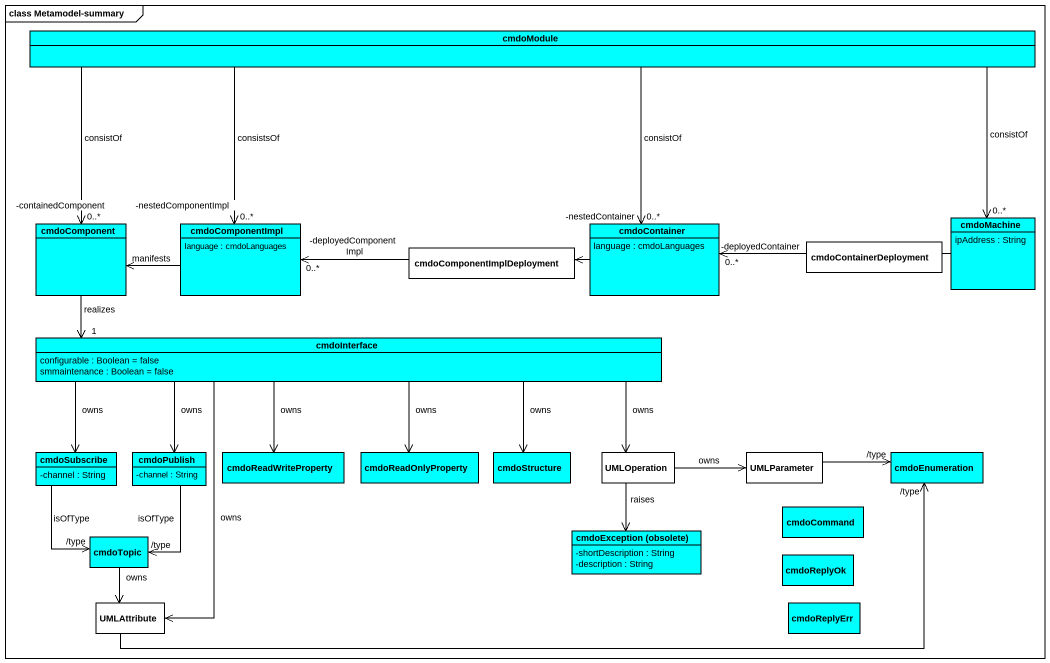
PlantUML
@startuml
mainframe class Metamodel-summary
hide circle
hide empty members
skinparam classAttributeIconSize 0
class cmdoModule #00FFFF
class cmdoComponent #00FFFF
class cmdoComponentImpl #00FFFF {
  language : cmdoLanguages
}
class cmdoContainer #00FFFF {
  language : cmdoLanguages
}
class cmdoMachine #00FFFF {
  ipAddress : String
}
class cmdoComponentImplDeployment
class cmdoContainerDeployment
class cmdoInterface #00FFFF {
  configurable : Boolean = false
  smmaintenance : Boolean = false
}
class cmdoSubscribe #00FFFF {
  -channel : String
}
class cmdoPublish #00FFFF {
  -channel : String
}
class cmdoReadWriteProperty #00FFFF
class cmdoReadOnlyProperty #00FFFF
class cmdoStructure #00FFFF
class UMLOperation
class UMLParameter
class cmdoEnumeration #00FFFF
class cmdoCommand #00FFFF
class cmdoTopic #00FFFF
class "cmdoException (obsolete)" as cmdoException_obsolete #00FFFF {
  -shortDescription : String
  -description : String
}
class cmdoReplyOk #00FFFF
class UMLAttribute
class cmdoReplyErr #00FFFF
cmdoModule -left-> "0..*\n-containedComponent" cmdoComponent : consistOf
cmdoModule --> "0..*\n-nestedComponentImpl" cmdoComponentImpl : consistsOf
cmdoModule -right-> "0..*" cmdoMachine : consistOf
cmdoComponentImpl -left-> cmdoComponent : manifests
cmdoContainer "0..*\n-nestedContainer" <-up- cmdoModule : consistOf
cmdoContainer -left-> cmdoComponentImplDeployment
cmdoMachine -left- cmdoContainerDeployment
cmdoComponentImplDeployment -left-> "0..*\n-deployedComponentImpl" cmdoComponentImpl
cmdoContainerDeployment -left-> "0..*\n-deployedContainer" cmdoContainer
cmdoInterface "1" <-left- cmdoComponent : realizes
cmdoInterface -left-> cmdoSubscribe : owns
cmdoInterface --> cmdoPublish : owns
cmdoInterface --> cmdoReadWriteProperty : owns
cmdoInterface --> cmdoReadOnlyProperty : owns
cmdoInterface -right-> cmdoStructure : owns
cmdoInterface -right-> UMLOperation : owns
cmdoInterface --> UMLAttribute : owns
cmdoSubscribe --> "/type" cmdoTopic : isOfType
cmdoPublish --> "/type" cmdoTopic : isOfType
UMLOperation -right-> UMLParameter : owns
UMLOperation --> cmdoException_obsolete : raises
UMLParameter -right-> "/type" cmdoEnumeration
cmdoTopic --> UMLAttribute : owns
UMLAttribute -right-> "/type" cmdoEnumeration
@enduml
